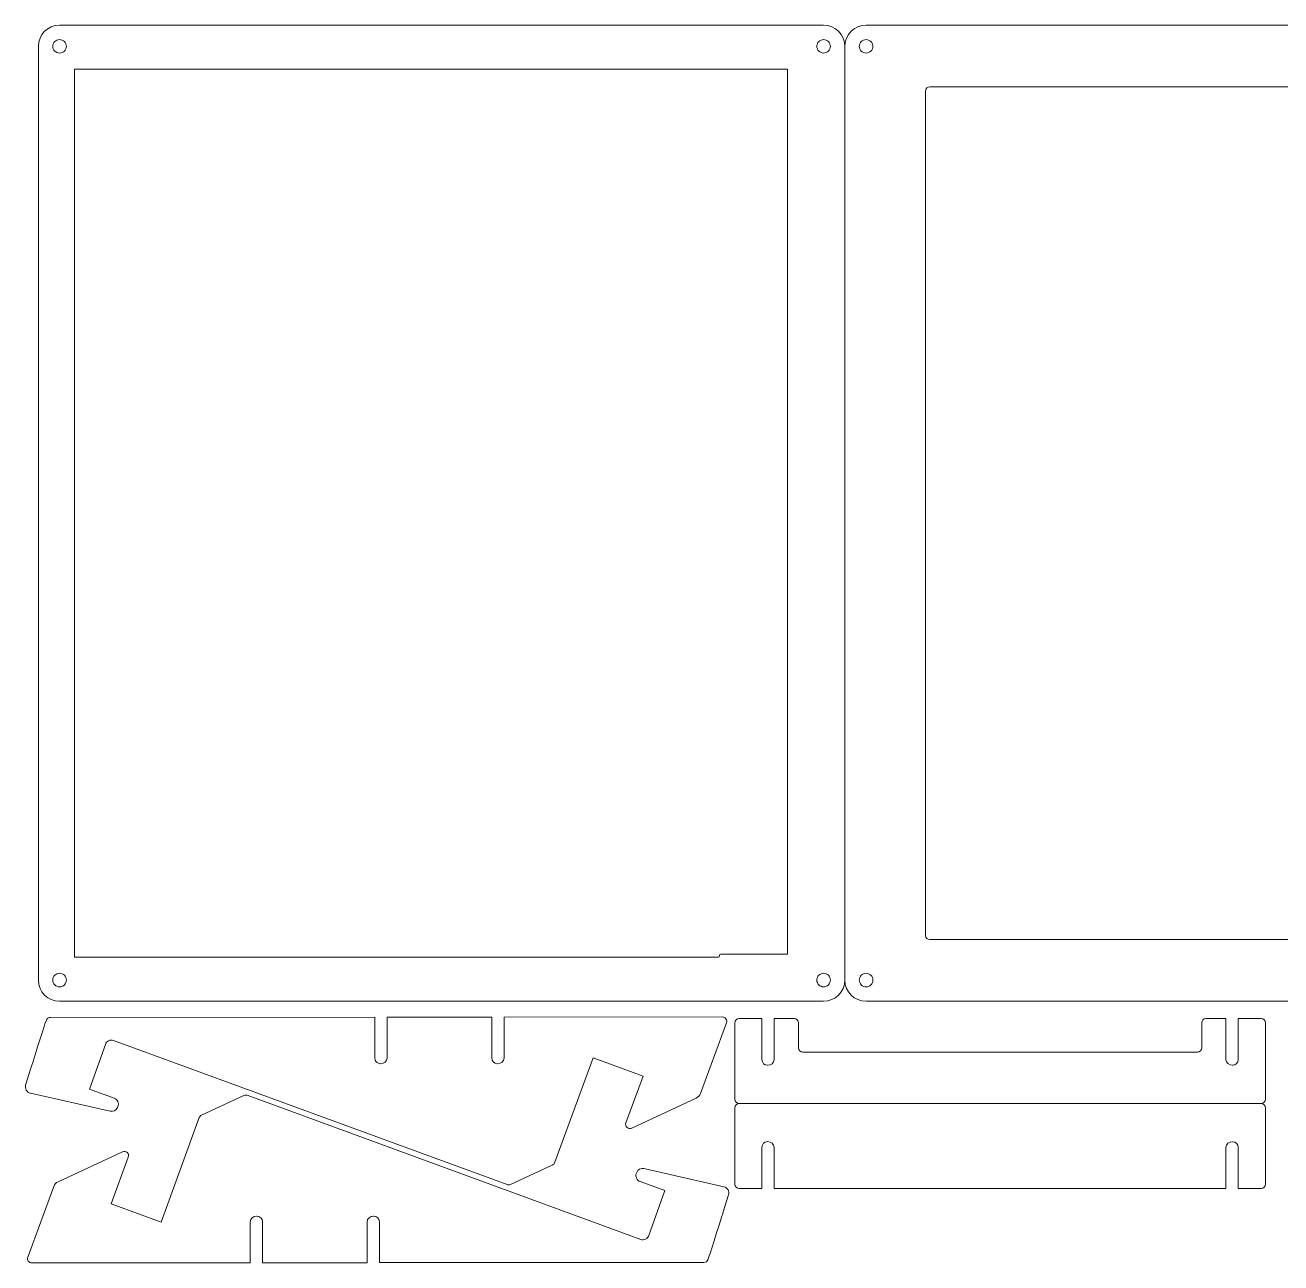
# Model space of a CAD drawing. Header units: millimetres. Extents: x -298 to 294, y -147 to 145.
# Drawn here: x -298.1 to -2.3, y -146.6 to 145 of the extents above; entities that cross this region are included whole.
import ezdxf

# ---------------------------------------------------------------- set-up
doc = ezdxf.new("R2010")
doc.units = ezdxf.units.MM
doc.header["$MEASUREMENT"] = 0
doc.layers.add('Layer 1', color=7, linetype='Continuous')

msp = doc.modelspace()

# ---------------------------------------------------------------- linework, layer by layer
at = {"layer": 'Layer 1', "color": 250, "lineweight": 9}
for points, knots in [([(-105, -79.9997), (-105, -82.7701), (-107.23, -84.9999), (-110.0005, -84.9999), (-110.0005, -84.9999), (-110.0005, -84.9999), (-289.9997, -84.9999), (-289.9997, -84.9999), (-289.9997, -84.9999), (-292.7702, -84.9999), (-295, -82.7701), (-295, -79.9997), (-295, -79.9997), (-295, -79.9997), (-295, 139.9998), (-295, 139.9998), (-295, 139.9998), (-295, 142.7698), (-292.7701, 144.9999), (-289.9995, 144.9999), (-289.9995, 144.9999), (-289.9995, 144.9999), (-110.0006, 145), (-110.0006, 145), (-110.0006, 145), (-107.23, 145), (-105, 142.7697), (-105, 139.9998)], [0, 0, 0, 0, 0.125, 0.125, 0.125, 0.125, 0.25, 0.25, 0.25, 0.25, 0.375, 0.375, 0.375, 0.375, 0.5, 0.5, 0.5, 0.5, 0.625, 0.625, 0.625, 0.625, 0.75, 0.75, 0.75, 0.75, 1, 1, 1, 1]), ([(85, -79.9996), (85, -82.7699), (82.77, -84.9999), (79.9995, -84.9999), (79.9995, -84.9999), (79.9995, -84.9999), (-99.9997, -84.9999), (-99.9997, -84.9999), (-99.9997, -84.9999), (-102.7702, -84.9999), (-105, -82.77), (-105, -79.9997), (-105, -79.9997), (-105, -79.9997), (-105, 139.9999), (-105, 139.9999), (-105, 139.9999), (-105, 142.7704), (-102.7701, 145), (-99.9995, 145), (-99.9995, 145), (-99.9995, 145), (79.9994, 145), (79.9994, 145), (79.9994, 145), (82.77, 145), (85, 142.7701), (85, 139.9999)], [0, 0, 0, 0, 0.125, 0.125, 0.125, 0.125, 0.25, 0.25, 0.25, 0.25, 0.375, 0.375, 0.375, 0.375, 0.5, 0.5, 0.5, 0.5, 0.625, 0.625, 0.625, 0.625, 0.75, 0.75, 0.75, 0.75, 1, 1, 1, 1]), ([(-289.9999, 141.6001), (-289.5814, 141.6001), (-289.1651, 141.4269), (-288.868, 141.1312), (-288.868, 141.1312), (-288.5722, 140.8355), (-288.4, 140.4184), (-288.4, 140.0001), (-288.4, 140.0001), (-288.4001, 139.5817), (-288.5721, 139.1647), (-288.868, 138.8689), (-288.868, 138.8689), (-289.1652, 138.5733), (-289.5812, 138.4001), (-289.9998, 138.4001), (-289.9998, 138.4001), (-290.4184, 138.4001), (-290.8346, 138.5732), (-291.1319, 138.8689), (-291.1319, 138.8689), (-291.4279, 139.1647), (-291.5999, 139.5817), (-291.5999, 140.0001), (-291.5999, 140.0001), (-291.6001, 140.4186), (-291.4279, 140.8355), (-291.1319, 141.1312), (-291.1319, 141.1312), (-290.8346, 141.427), (-290.4184, 141.6001), (-289.9999, 141.6001)], [0, 0, 0, 0, 0.11111111, 0.11111111, 0.11111111, 0.11111111, 0.22222222, 0.22222222, 0.22222222, 0.22222222, 0.33333333, 0.33333333, 0.33333333, 0.33333333, 0.44444444, 0.44444444, 0.44444444, 0.44444444, 0.55555556, 0.55555556, 0.55555556, 0.55555556, 0.66666667, 0.66666667, 0.66666667, 0.66666667, 0.77777778, 0.77777778, 0.77777778, 0.77777778, 1, 1, 1, 1]), ([(-109.9996, 141.6001), (-109.5811, 141.6001), (-109.1651, 141.4269), (-108.869, 141.1312), (-108.869, 141.1312), (-108.5732, 140.8355), (-108.4, 140.4184), (-108.4, 140.0001), (-108.4, 140.0001), (-108.4, 139.5817), (-108.5732, 139.1647), (-108.869, 138.8689), (-108.869, 138.8689), (-109.1653, 138.5733), (-109.5811, 138.4001), (-109.9995, 138.4001), (-109.9995, 138.4001), (-110.4193, 138.4001), (-110.8352, 138.5732), (-111.131, 138.8689), (-111.131, 138.8689), (-111.4269, 139.1647), (-111.6, 139.5817), (-111.6, 140.0001), (-111.6, 140.0001), (-111.6, 140.4186), (-111.4268, 140.8355), (-111.131, 141.1312), (-111.131, 141.1312), (-110.8353, 141.427), (-110.4192, 141.6001), (-109.9996, 141.6001)], [0, 0, 0, 0, 0.11111111, 0.11111111, 0.11111111, 0.11111111, 0.22222222, 0.22222222, 0.22222222, 0.22222222, 0.33333333, 0.33333333, 0.33333333, 0.33333333, 0.44444444, 0.44444444, 0.44444444, 0.44444444, 0.55555556, 0.55555556, 0.55555556, 0.55555556, 0.66666667, 0.66666667, 0.66666667, 0.66666667, 0.77777778, 0.77777778, 0.77777778, 0.77777778, 1, 1, 1, 1]), ([(-99.9999, 141.6001), (-99.5814, 141.6001), (-99.1651, 141.4268), (-98.868, 141.1311), (-98.868, 141.1311), (-98.5722, 140.8351), (-98.4, 140.4181), (-98.4, 139.9998), (-98.4, 139.9998), (-98.4001, 139.5817), (-98.5721, 139.1645), (-98.868, 138.8689), (-98.868, 138.8689), (-99.1652, 138.5732), (-99.5812, 138.4001), (-99.9998, 138.4001), (-99.9998, 138.4001), (-100.4184, 138.4001), (-100.8346, 138.5731), (-101.1319, 138.8689), (-101.1319, 138.8689), (-101.4279, 139.1646), (-101.5999, 139.5815), (-101.5999, 139.9998), (-101.5999, 139.9998), (-101.6001, 140.4183), (-101.4279, 140.8351), (-101.1319, 141.1311), (-101.1319, 141.1311), (-100.8346, 141.4269), (-100.4184, 141.6001), (-99.9999, 141.6001)], [0, 0, 0, 0, 0.11111111, 0.11111111, 0.11111111, 0.11111111, 0.22222222, 0.22222222, 0.22222222, 0.22222222, 0.33333333, 0.33333333, 0.33333333, 0.33333333, 0.44444444, 0.44444444, 0.44444444, 0.44444444, 0.55555556, 0.55555556, 0.55555556, 0.55555556, 0.66666667, 0.66666667, 0.66666667, 0.66666667, 0.77777778, 0.77777778, 0.77777778, 0.77777778, 1, 1, 1, 1]), ([(-286.4811, -74.6319), (-286.4811, -74.6319), (-286.4811, 134.632), (-286.4811, 134.632), (-286.4811, 134.632), (-286.4811, 134.632), (-118.5162, 134.632), (-118.5162, 134.632), (-118.5162, 134.632), (-118.5162, 134.632), (-118.5162, -73.9117), (-118.5162, -73.9117), (-118.5162, -73.9117), (-118.5162, -73.9117), (-134.2003, -73.9117), (-134.2003, -73.9117), (-134.2003, -73.9117), (-134.3655, -73.9117), (-134.5003, -74.0465), (-134.5003, -74.2117), (-134.5003, -74.2117), (-134.5003, -74.2117), (-134.5003, -74.3317), (-134.5003, -74.3317), (-134.5003, -74.3317), (-134.5003, -74.4969), (-134.6351, -74.6317), (-134.8003, -74.6317), (-134.8003, -74.6317), (-134.8003, -74.6317), (-286.4811, -74.6319), (-286.4811, -74.6319)], [0, 0, 0, 0, 0.11111111, 0.11111111, 0.11111111, 0.11111111, 0.22222222, 0.22222222, 0.22222222, 0.22222222, 0.33333333, 0.33333333, 0.33333333, 0.33333333, 0.44444444, 0.44444444, 0.44444444, 0.44444444, 0.55555556, 0.55555556, 0.55555556, 0.55555556, 0.66666667, 0.66666667, 0.66666667, 0.66666667, 0.77777778, 0.77777778, 0.77777778, 0.77777778, 1, 1, 1, 1]), ([(-85.9857, -69.4782), (-85.9857, -69.4782), (-85.9857, 129.4784), (-85.9857, 129.4784), (-85.9857, 129.4784), (-85.9857, 130.0292), (-85.5365, 130.4784), (-84.9857, 130.4784), (-84.9857, 130.4784), (-84.9857, 130.4784), (64.9856, 130.4784), (64.9856, 130.4784), (64.9856, 130.4784), (65.5364, 130.4784), (65.9856, 130.0292), (65.9856, 129.4784), (65.9856, 129.4784), (65.9856, 129.4784), (65.9856, -69.4782), (65.9856, -69.4782), (65.9856, -69.4782), (65.9856, -70.029), (65.5364, -70.4782), (64.9856, -70.4782), (64.9856, -70.4782), (64.9856, -70.4782), (-84.9857, -70.4782), (-84.9857, -70.4782), (-84.9857, -70.4782), (-85.5365, -70.4782), (-85.9857, -70.029), (-85.9857, -69.4782)], [0, 0, 0, 0, 0.11111111, 0.11111111, 0.11111111, 0.11111111, 0.22222222, 0.22222222, 0.22222222, 0.22222222, 0.33333333, 0.33333333, 0.33333333, 0.33333333, 0.44444444, 0.44444444, 0.44444444, 0.44444444, 0.55555556, 0.55555556, 0.55555556, 0.55555556, 0.66666667, 0.66666667, 0.66666667, 0.66666667, 0.77777778, 0.77777778, 0.77777778, 0.77777778, 1, 1, 1, 1]), ([(-289.9999, -78.3999), (-289.5814, -78.3999), (-289.1651, -78.5718), (-288.868, -78.8677), (-288.868, -78.8677), (-288.5722, -79.1648), (-288.4, -79.5807), (-288.4, -79.9993), (-288.4, -79.9993), (-288.4001, -80.419), (-288.5721, -80.835), (-288.868, -81.1309), (-288.868, -81.1309), (-289.1652, -81.4267), (-289.5812, -81.5999), (-289.9998, -81.5999), (-289.9998, -81.5999), (-290.4184, -81.5999), (-290.8346, -81.4267), (-291.1319, -81.1309), (-291.1319, -81.1309), (-291.4279, -80.835), (-291.5999, -80.419), (-291.5999, -79.9993), (-291.5999, -79.9993), (-291.6001, -79.5807), (-291.4279, -79.1648), (-291.1319, -78.8677), (-291.1319, -78.8677), (-290.8346, -78.5718), (-290.4184, -78.3999), (-289.9999, -78.3999)], [0, 0, 0, 0, 0.11111111, 0.11111111, 0.11111111, 0.11111111, 0.22222222, 0.22222222, 0.22222222, 0.22222222, 0.33333333, 0.33333333, 0.33333333, 0.33333333, 0.44444444, 0.44444444, 0.44444444, 0.44444444, 0.55555556, 0.55555556, 0.55555556, 0.55555556, 0.66666667, 0.66666667, 0.66666667, 0.66666667, 0.77777778, 0.77777778, 0.77777778, 0.77777778, 1, 1, 1, 1]), ([(-109.9996, -78.3999), (-109.5811, -78.3999), (-109.1651, -78.5718), (-108.869, -78.8677), (-108.869, -78.8677), (-108.5732, -79.1648), (-108.4, -79.5807), (-108.4, -79.9993), (-108.4, -79.9993), (-108.4, -80.419), (-108.5732, -80.835), (-108.869, -81.1309), (-108.869, -81.1309), (-109.1653, -81.4267), (-109.5811, -81.5999), (-109.9995, -81.5999), (-109.9995, -81.5999), (-110.4193, -81.5999), (-110.8352, -81.4267), (-111.131, -81.1309), (-111.131, -81.1309), (-111.4269, -80.835), (-111.6, -80.419), (-111.6, -79.9993), (-111.6, -79.9993), (-111.6, -79.5807), (-111.4268, -79.1648), (-111.131, -78.8677), (-111.131, -78.8677), (-110.8353, -78.5718), (-110.4192, -78.3999), (-109.9996, -78.3999)], [0, 0, 0, 0, 0.11111111, 0.11111111, 0.11111111, 0.11111111, 0.22222222, 0.22222222, 0.22222222, 0.22222222, 0.33333333, 0.33333333, 0.33333333, 0.33333333, 0.44444444, 0.44444444, 0.44444444, 0.44444444, 0.55555556, 0.55555556, 0.55555556, 0.55555556, 0.66666667, 0.66666667, 0.66666667, 0.66666667, 0.77777778, 0.77777778, 0.77777778, 0.77777778, 1, 1, 1, 1]), ([(-99.9999, -78.4004), (-99.5814, -78.4004), (-99.1651, -78.5728), (-98.868, -78.8685), (-98.868, -78.8685), (-98.5722, -79.1656), (-98.4, -79.5816), (-98.4, -80), (-98.4, -80), (-98.4001, -80.4197), (-98.5721, -80.8356), (-98.868, -81.1315), (-98.868, -81.1315), (-99.1652, -81.4271), (-99.5812, -81.6004), (-99.9998, -81.6004), (-99.9998, -81.6004), (-100.4184, -81.6004), (-100.8346, -81.4273), (-101.1319, -81.1315), (-101.1319, -81.1315), (-101.4279, -80.8356), (-101.5999, -80.4198), (-101.5999, -80), (-101.5999, -80), (-101.6001, -79.5816), (-101.4279, -79.1657), (-101.1319, -78.8685), (-101.1319, -78.8685), (-100.8346, -78.5726), (-100.4184, -78.4004), (-99.9999, -78.4004)], [0, 0, 0, 0, 0.11111111, 0.11111111, 0.11111111, 0.11111111, 0.22222222, 0.22222222, 0.22222222, 0.22222222, 0.33333333, 0.33333333, 0.33333333, 0.33333333, 0.44444444, 0.44444444, 0.44444444, 0.44444444, 0.55555556, 0.55555556, 0.55555556, 0.55555556, 0.66666667, 0.66666667, 0.66666667, 0.66666667, 0.77777778, 0.77777778, 0.77777778, 0.77777778, 1, 1, 1, 1]), ([(-278.0627, -110.9008), (-278.0627, -110.9008), (-296.8909, -106.6368), (-296.8909, -106.6368), (-296.8909, -106.6368), (-297.3143, -106.5409), (-297.6426, -106.2988), (-297.8593, -105.9226), (-297.8593, -105.9226), (-298.076, -105.5464), (-298.1208, -105.1409), (-297.9913, -104.7265), (-297.9913, -104.7265), (-297.9913, -104.7265), (-296.7487, -100.749), (-296.7487, -100.749), (-296.7487, -100.749), (-296.7487, -100.749), (-293.6344, -90.8615), (-293.4451, -90.3443), (-293.4451, -90.3443), (-293.4451, -90.3443), (-293.1181, -89.4507), (-293.1181, -89.4507), (-293.1181, -89.4507), (-292.9719, -89.0511), (-292.6108, -88.7974), (-292.1854, -88.7945), (-292.1854, -88.7945), (-292.1854, -88.7945), (-292.1709, -88.7944), (-292.1709, -88.7944), (-292.1709, -88.7944), (-292.1709, -88.7944), (-215.7244, -88.7459), (-215.7244, -88.7459), (-215.7244, -88.7459), (-215.7244, -88.7459), (-215.7244, -98.3994), (-215.7244, -98.3994), (-215.7244, -98.3994), (-215.7244, -99.115), (-215.0914, -99.6987), (-214.3757, -99.6994), (-214.3757, -99.6994), (-214.3757, -99.6994), (-214.2855, -99.6995), (-214.2855, -99.6995), (-214.2855, -99.6995), (-213.5691, -99.7002), (-212.8358, -99.1157), (-212.8358, -98.3993), (-212.8358, -98.3993), (-212.8358, -98.3993), (-212.8373, -88.744), (-212.8373, -88.744), (-212.8373, -88.744), (-212.8373, -88.744), (-188.1785, -88.7284), (-188.1785, -88.7284), (-188.1785, -88.7284), (-188.1785, -88.7284), (-188.1786, -98.3987), (-188.1786, -98.3987), (-188.1786, -98.3987), (-188.1786, -99.1145), (-187.545, -99.6987), (-186.8291, -99.6987), (-186.8291, -99.6987), (-186.8291, -99.6987), (-186.74, -99.6987), (-186.74, -99.6987), (-186.74, -99.6987), (-186.0239, -99.6987), (-185.291, -99.108), (-185.2909, -98.3919), (-185.2909, -98.3919), (-185.2909, -98.3919), (-185.2898, -88.7261), (-185.2898, -88.7261), (-185.2898, -88.7261), (-185.2898, -88.7261), (-133.8371, -88.6939), (-133.8371, -88.6939), (-133.8371, -88.6939), (-133.5001, -88.6937), (-133.2102, -88.8448), (-133.017, -89.1208), (-133.017, -89.1208), (-132.8238, -89.3968), (-132.7816, -89.7211), (-132.8973, -90.0376), (-132.8973, -90.0376), (-132.8973, -90.0376), (-138.9939, -106.6971), (-138.9939, -106.6971), (-138.9939, -106.6971), (-139.1829, -107.2143), (-139.5303, -107.592), (-140.0299, -107.8239), (-140.0299, -107.8239), (-140.0299, -107.8239), (-155.2161, -114.8729), (-155.2161, -114.8729), (-155.2161, -114.8729), (-155.5908, -115.0469), (-156.0099, -114.9816), (-156.314, -114.7019), (-156.314, -114.7019), (-156.618, -114.4223), (-156.7182, -114.0102), (-156.5762, -113.6222), (-156.5762, -113.6222), (-156.5762, -113.6222), (-152.5494, -102.6185), (-152.5494, -102.6185), (-152.5494, -102.6185), (-152.5494, -102.6185), (-164.288, -98.3227), (-164.288, -98.3227), (-164.288, -98.3227), (-164.288, -98.3227), (-173.2977, -122.9433), (-173.2977, -122.9433), (-173.2977, -122.9433), (-173.3922, -123.2018), (-173.5658, -123.3907), (-173.8157, -123.5067), (-173.8157, -123.5067), (-173.8157, -123.5067), (-183.7994, -128.1407), (-183.7994, -128.1407), (-183.7994, -128.1407), (-184.0491, -128.2566), (-184.3054, -128.2674), (-184.564, -128.1728), (-184.564, -128.1728), (-184.564, -128.1728), (-277.2856, -94.2416), (-277.2856, -94.2416), (-277.2856, -94.2416), (-277.6759, -94.0987), (-278.0631, -94.1159), (-278.4393, -94.2927), (-278.4393, -94.2927), (-278.8155, -94.4696), (-279.0757, -94.7568), (-279.2147, -95.1485), (-279.2147, -95.1485), (-279.2147, -95.1485), (-282.9663, -105.7191), (-282.9663, -105.7191), (-282.9663, -105.7191), (-282.9663, -105.7191), (-277.1427, -107.8376), (-277.1427, -107.8376), (-277.1427, -107.8376), (-276.7427, -107.9822), (-276.4517, -108.254), (-276.2801, -108.6432), (-276.2801, -108.6432), (-276.1086, -109.0323), (-276.1042, -109.4305), (-276.2673, -109.8233), (-276.2673, -109.8233), (-276.2673, -109.8233), (-276.3461, -110.013), (-276.3461, -110.013), (-276.3461, -110.013), (-276.6284, -110.693), (-277.3446, -111.0634), (-278.0627, -110.9008)], [0, 0, 0, 0, 0.02272727, 0.02272727, 0.02272727, 0.02272727, 0.04545455, 0.04545455, 0.04545455, 0.04545455, 0.06818182, 0.06818182, 0.06818182, 0.06818182, 0.09090909, 0.09090909, 0.09090909, 0.09090909, 0.11363636, 0.11363636, 0.11363636, 0.11363636, 0.13636364, 0.13636364, 0.13636364, 0.13636364, 0.15909091, 0.15909091, 0.15909091, 0.15909091, 0.18181818, 0.18181818, 0.18181818, 0.18181818, 0.20454545, 0.20454545, 0.20454545, 0.20454545, 0.22727273, 0.22727273, 0.22727273, 0.22727273, 0.25, 0.25, 0.25, 0.25, 0.27272727, 0.27272727, 0.27272727, 0.27272727, 0.29545455, 0.29545455, 0.29545455, 0.29545455, 0.31818182, 0.31818182, 0.31818182, 0.31818182, 0.34090909, 0.34090909, 0.34090909, 0.34090909, 0.36363636, 0.36363636, 0.36363636, 0.36363636, 0.38636364, 0.38636364, 0.38636364, 0.38636364, 0.40909091, 0.40909091, 0.40909091, 0.40909091, 0.43181818, 0.43181818, 0.43181818, 0.43181818, 0.45454545, 0.45454545, 0.45454545, 0.45454545, 0.47727273, 0.47727273, 0.47727273, 0.47727273, 0.5, 0.5, 0.5, 0.5, 0.52272727, 0.52272727, 0.52272727, 0.52272727, 0.54545455, 0.54545455, 0.54545455, 0.54545455, 0.56818182, 0.56818182, 0.56818182, 0.56818182, 0.59090909, 0.59090909, 0.59090909, 0.59090909, 0.61363636, 0.61363636, 0.61363636, 0.61363636, 0.63636364, 0.63636364, 0.63636364, 0.63636364, 0.65909091, 0.65909091, 0.65909091, 0.65909091, 0.68181818, 0.68181818, 0.68181818, 0.68181818, 0.70454545, 0.70454545, 0.70454545, 0.70454545, 0.72727273, 0.72727273, 0.72727273, 0.72727273, 0.75, 0.75, 0.75, 0.75, 0.77272727, 0.77272727, 0.77272727, 0.77272727, 0.79545455, 0.79545455, 0.79545455, 0.79545455, 0.81818182, 0.81818182, 0.81818182, 0.81818182, 0.84090909, 0.84090909, 0.84090909, 0.84090909, 0.86363636, 0.86363636, 0.86363636, 0.86363636, 0.88636364, 0.88636364, 0.88636364, 0.88636364, 0.90909091, 0.90909091, 0.90909091, 0.90909091, 0.93181818, 0.93181818, 0.93181818, 0.93181818, 0.95454545, 0.95454545, 0.95454545, 0.95454545, 1, 1, 1, 1]), ([(-129.9324, -109.0734), (-130.4832, -109.0734), (-130.9324, -108.6242), (-130.9324, -108.0734), (-130.9324, -108.0734), (-130.9324, -108.0734), (-130.9324, -90.0734), (-130.9324, -90.0734), (-130.9324, -90.0734), (-130.9324, -89.5226), (-130.4832, -89.0734), (-129.9324, -89.0734), (-129.9324, -89.0734), (-129.9324, -89.0734), (-124.5327, -89.0734), (-124.5327, -89.0734), (-124.5327, -89.0734), (-124.5327, -89.0734), (-124.5327, -98.7795), (-124.5327, -98.7795), (-124.5327, -98.7795), (-124.5327, -99.4953), (-123.9492, -100.0791), (-123.2334, -100.0795), (-123.2334, -100.0795), (-123.2334, -100.0795), (-123.1429, -100.0795), (-123.1429, -100.0795), (-123.1429, -100.0795), (-122.4267, -100.0795), (-121.6439, -99.4958), (-121.6439, -98.7796), (-121.6439, -98.7796), (-121.6439, -98.7796), (-121.6437, -89.0734), (-121.6437, -89.0734), (-121.6437, -89.0734), (-121.6437, -89.0734), (-116.9324, -89.0734), (-116.9324, -89.0734), (-116.9324, -89.0734), (-116.3816, -89.0734), (-115.9324, -89.5232), (-115.9324, -90.0734), (-115.9324, -90.0734), (-115.9324, -90.0734), (-115.9324, -95.985), (-115.9324, -95.985), (-115.9324, -95.985), (-115.9324, -96.5358), (-115.4832, -96.985), (-114.9324, -96.985), (-114.9324, -96.985), (-114.9324, -96.985), (-21.9324, -96.985), (-21.9324, -96.985), (-21.9324, -96.985), (-21.3816, -96.985), (-20.9324, -96.5358), (-20.9324, -95.985), (-20.9324, -95.985), (-20.9324, -95.985), (-20.9324, -90.0734), (-20.9324, -90.0734), (-20.9324, -90.0734), (-20.9324, -89.5226), (-20.4832, -89.0734), (-19.9324, -89.0734), (-19.9324, -89.0734), (-19.9324, -89.0734), (-15.2199, -89.0734), (-15.2199, -89.0734), (-15.2199, -89.0734), (-15.2199, -89.0734), (-15.2211, -98.7787), (-15.2211, -98.7787), (-15.2211, -98.7787), (-15.2211, -99.4945), (-14.4388, -100.0789), (-13.7227, -100.0789), (-13.7227, -100.0789), (-13.7227, -100.0789), (-13.6321, -100.0789), (-13.6321, -100.0789), (-13.6321, -100.0789), (-12.9161, -100.0789), (-12.332, -99.4948), (-12.3321, -98.7788), (-12.3321, -98.7788), (-12.3321, -98.7788), (-12.3325, -89.0734), (-12.3325, -89.0734), (-12.3325, -89.0734), (-12.3325, -89.0734), (-6.9324, -89.0734), (-6.9324, -89.0734), (-6.9324, -89.0734), (-6.3816, -89.0734), (-5.9324, -89.5226), (-5.9324, -90.0734), (-5.9324, -90.0734), (-5.9324, -90.0734), (-5.9324, -108.0734), (-5.9324, -108.0734), (-5.9324, -108.0734), (-5.9324, -108.6242), (-6.3816, -109.0734), (-6.9324, -109.0734)], [0, 0, 0, 0, 0.03571429, 0.03571429, 0.03571429, 0.03571429, 0.07142857, 0.07142857, 0.07142857, 0.07142857, 0.10714286, 0.10714286, 0.10714286, 0.10714286, 0.14285714, 0.14285714, 0.14285714, 0.14285714, 0.17857143, 0.17857143, 0.17857143, 0.17857143, 0.21428571, 0.21428571, 0.21428571, 0.21428571, 0.25, 0.25, 0.25, 0.25, 0.28571429, 0.28571429, 0.28571429, 0.28571429, 0.32142857, 0.32142857, 0.32142857, 0.32142857, 0.35714286, 0.35714286, 0.35714286, 0.35714286, 0.39285714, 0.39285714, 0.39285714, 0.39285714, 0.42857143, 0.42857143, 0.42857143, 0.42857143, 0.46428571, 0.46428571, 0.46428571, 0.46428571, 0.5, 0.5, 0.5, 0.5, 0.53571429, 0.53571429, 0.53571429, 0.53571429, 0.57142857, 0.57142857, 0.57142857, 0.57142857, 0.60714286, 0.60714286, 0.60714286, 0.60714286, 0.64285714, 0.64285714, 0.64285714, 0.64285714, 0.67857143, 0.67857143, 0.67857143, 0.67857143, 0.71428571, 0.71428571, 0.71428571, 0.71428571, 0.75, 0.75, 0.75, 0.75, 0.78571429, 0.78571429, 0.78571429, 0.78571429, 0.82142857, 0.82142857, 0.82142857, 0.82142857, 0.85714286, 0.85714286, 0.85714286, 0.85714286, 0.89285714, 0.89285714, 0.89285714, 0.89285714, 0.92857143, 0.92857143, 0.92857143, 0.92857143, 1, 1, 1, 1]), ([(-152.3179, -124.4295), (-152.3179, -124.4295), (-133.4897, -128.6935), (-133.4897, -128.6935), (-133.4897, -128.6935), (-133.0663, -128.7894), (-132.738, -129.0315), (-132.5213, -129.4077), (-132.5213, -129.4077), (-132.3046, -129.7839), (-132.2598, -130.1894), (-132.3893, -130.6038), (-132.3893, -130.6038), (-132.3893, -130.6038), (-133.6319, -134.5813), (-133.6319, -134.5813), (-133.6319, -134.5813), (-133.6319, -134.5813), (-136.7462, -144.4688), (-136.9355, -144.986), (-136.9355, -144.986), (-136.9355, -144.986), (-137.2625, -145.8796), (-137.2625, -145.8796), (-137.2625, -145.8796), (-137.4087, -146.2792), (-137.7698, -146.5329), (-138.1952, -146.5358), (-138.1952, -146.5358), (-138.1952, -146.5358), (-138.2097, -146.5359), (-138.2097, -146.5359), (-138.2097, -146.5359), (-138.2097, -146.5359), (-214.6562, -146.5844), (-214.6562, -146.5844), (-214.6562, -146.5844), (-214.6562, -146.5844), (-214.6562, -136.9309), (-214.6562, -136.9309), (-214.6562, -136.9309), (-214.6562, -136.2153), (-215.2892, -135.6316), (-216.0049, -135.6309), (-216.0049, -135.6309), (-216.0049, -135.6309), (-216.0951, -135.6308), (-216.0951, -135.6308), (-216.0951, -135.6308), (-216.8115, -135.6301), (-217.5448, -136.2146), (-217.5448, -136.931), (-217.5448, -136.931), (-217.5448, -136.931), (-217.5433, -146.5863), (-217.5433, -146.5863), (-217.5433, -146.5863), (-217.5433, -146.5863), (-242.2021, -146.6019), (-242.2021, -146.6019), (-242.2021, -146.6019), (-242.2021, -146.6019), (-242.202, -136.9316), (-242.202, -136.9316), (-242.202, -136.9316), (-242.202, -136.2158), (-242.8356, -135.6316), (-243.5515, -135.6316), (-243.5515, -135.6316), (-243.5515, -135.6316), (-243.6406, -135.6316), (-243.6406, -135.6316), (-243.6406, -135.6316), (-244.3567, -135.6316), (-245.0896, -136.2223), (-245.0897, -136.9384), (-245.0897, -136.9384), (-245.0897, -136.9384), (-245.0908, -146.6042), (-245.0908, -146.6042), (-245.0908, -146.6042), (-245.0908, -146.6042), (-296.5435, -146.6364), (-296.5435, -146.6364), (-296.5435, -146.6364), (-296.8805, -146.6366), (-297.1704, -146.4855), (-297.3636, -146.2095), (-297.3636, -146.2095), (-297.5568, -145.9335), (-297.599, -145.6092), (-297.4833, -145.2927), (-297.4833, -145.2927), (-297.4833, -145.2927), (-291.3867, -128.6332), (-291.3867, -128.6332), (-291.3867, -128.6332), (-291.1977, -128.116), (-290.8503, -127.7383), (-290.3507, -127.5064), (-290.3507, -127.5064), (-290.3507, -127.5064), (-275.1645, -120.4574), (-275.1645, -120.4574), (-275.1645, -120.4574), (-274.7898, -120.2834), (-274.3707, -120.3487), (-274.0666, -120.6284), (-274.0666, -120.6284), (-273.7626, -120.908), (-273.6624, -121.3201), (-273.8044, -121.7081), (-273.8044, -121.7081), (-273.8044, -121.7081), (-277.8312, -132.7118), (-277.8312, -132.7118), (-277.8312, -132.7118), (-277.8312, -132.7118), (-266.0926, -137.0076), (-266.0926, -137.0076), (-266.0926, -137.0076), (-266.0926, -137.0076), (-257.0829, -112.387), (-257.0829, -112.387), (-257.0829, -112.387), (-256.9884, -112.1285), (-256.8148, -111.9396), (-256.5649, -111.8236), (-256.5649, -111.8236), (-256.5649, -111.8236), (-246.5812, -107.1896), (-246.5812, -107.1896), (-246.5812, -107.1896), (-246.3315, -107.0737), (-246.0752, -107.0629), (-245.8166, -107.1575), (-245.8166, -107.1575), (-245.8166, -107.1575), (-153.095, -141.0887), (-153.095, -141.0887), (-153.095, -141.0887), (-152.7047, -141.2316), (-152.3175, -141.2144), (-151.9413, -141.0376), (-151.9413, -141.0376), (-151.5651, -140.8607), (-151.3049, -140.5735), (-151.1659, -140.1818), (-151.1659, -140.1818), (-151.1659, -140.1818), (-147.4143, -129.6112), (-147.4143, -129.6112), (-147.4143, -129.6112), (-147.4143, -129.6112), (-153.2379, -127.4927), (-153.2379, -127.4927), (-153.2379, -127.4927), (-153.6379, -127.3481), (-153.9289, -127.0763), (-154.1005, -126.6871), (-154.1005, -126.6871), (-154.272, -126.298), (-154.2764, -125.8998), (-154.1133, -125.507), (-154.1133, -125.507), (-154.1133, -125.507), (-154.0345, -125.3173), (-154.0345, -125.3173), (-154.0345, -125.3173), (-153.7522, -124.6373), (-153.036, -124.2669), (-152.3179, -124.4295)], [0, 0, 0, 0, 0.02272727, 0.02272727, 0.02272727, 0.02272727, 0.04545455, 0.04545455, 0.04545455, 0.04545455, 0.06818182, 0.06818182, 0.06818182, 0.06818182, 0.09090909, 0.09090909, 0.09090909, 0.09090909, 0.11363636, 0.11363636, 0.11363636, 0.11363636, 0.13636364, 0.13636364, 0.13636364, 0.13636364, 0.15909091, 0.15909091, 0.15909091, 0.15909091, 0.18181818, 0.18181818, 0.18181818, 0.18181818, 0.20454545, 0.20454545, 0.20454545, 0.20454545, 0.22727273, 0.22727273, 0.22727273, 0.22727273, 0.25, 0.25, 0.25, 0.25, 0.27272727, 0.27272727, 0.27272727, 0.27272727, 0.29545455, 0.29545455, 0.29545455, 0.29545455, 0.31818182, 0.31818182, 0.31818182, 0.31818182, 0.34090909, 0.34090909, 0.34090909, 0.34090909, 0.36363636, 0.36363636, 0.36363636, 0.36363636, 0.38636364, 0.38636364, 0.38636364, 0.38636364, 0.40909091, 0.40909091, 0.40909091, 0.40909091, 0.43181818, 0.43181818, 0.43181818, 0.43181818, 0.45454545, 0.45454545, 0.45454545, 0.45454545, 0.47727273, 0.47727273, 0.47727273, 0.47727273, 0.5, 0.5, 0.5, 0.5, 0.52272727, 0.52272727, 0.52272727, 0.52272727, 0.54545455, 0.54545455, 0.54545455, 0.54545455, 0.56818182, 0.56818182, 0.56818182, 0.56818182, 0.59090909, 0.59090909, 0.59090909, 0.59090909, 0.61363636, 0.61363636, 0.61363636, 0.61363636, 0.63636364, 0.63636364, 0.63636364, 0.63636364, 0.65909091, 0.65909091, 0.65909091, 0.65909091, 0.68181818, 0.68181818, 0.68181818, 0.68181818, 0.70454545, 0.70454545, 0.70454545, 0.70454545, 0.72727273, 0.72727273, 0.72727273, 0.72727273, 0.75, 0.75, 0.75, 0.75, 0.77272727, 0.77272727, 0.77272727, 0.77272727, 0.79545455, 0.79545455, 0.79545455, 0.79545455, 0.81818182, 0.81818182, 0.81818182, 0.81818182, 0.84090909, 0.84090909, 0.84090909, 0.84090909, 0.86363636, 0.86363636, 0.86363636, 0.86363636, 0.88636364, 0.88636364, 0.88636364, 0.88636364, 0.90909091, 0.90909091, 0.90909091, 0.90909091, 0.93181818, 0.93181818, 0.93181818, 0.93181818, 0.95454545, 0.95454545, 0.95454545, 0.95454545, 1, 1, 1, 1]), ([(-6.9324, -109.0734), (-6.9324, -109.0734), (-129.9324, -109.0734), (-129.9324, -109.0734), (-129.9324, -109.0734), (-130.4832, -109.0734), (-130.9324, -109.5226), (-130.9324, -110.0734), (-130.9324, -110.0734), (-130.9324, -110.0734), (-130.9324, -128.0734), (-130.9324, -128.0734), (-130.9324, -128.0734), (-130.9324, -128.6242), (-130.4832, -129.0734), (-129.9324, -129.0734), (-129.9324, -129.0734), (-129.9324, -129.0734), (-124.5327, -129.0734), (-124.5327, -129.0734), (-124.5327, -129.0734), (-124.5327, -129.0734), (-124.5327, -119.3677), (-124.5327, -119.3677), (-124.5327, -119.3677), (-124.5327, -118.6518), (-123.9488, -118.0678), (-123.2329, -118.0677), (-123.2329, -118.0677), (-123.2329, -118.0677), (-123.1433, -118.0677), (-123.1433, -118.0677), (-123.1433, -118.0677), (-122.4272, -118.0677), (-121.6445, -118.6519), (-121.6445, -119.3677), (-121.6445, -119.3677), (-121.6445, -119.3677), (-121.6445, -129.0734), (-121.6445, -129.0734), (-121.6445, -129.0734), (-121.6445, -129.0734), (-15.2212, -129.0734), (-15.2212, -129.0734), (-15.2212, -129.0734), (-15.2212, -129.0734), (-15.2214, -119.3787), (-15.2214, -119.3787), (-15.2214, -119.3787), (-15.2214, -118.6629), (-14.4395, -118.0795), (-13.7237, -118.0787), (-13.7237, -118.0787), (-13.7237, -118.0787), (-13.6328, -118.0786), (-13.6328, -118.0786), (-13.6328, -118.0786), (-12.9165, -118.0782), (-12.3321, -118.6623), (-12.3321, -119.3786), (-12.3321, -119.3786), (-12.3321, -119.3786), (-12.3321, -129.0734), (-12.3321, -129.0734), (-12.3321, -129.0734), (-12.3321, -129.0734), (-6.9324, -129.0734), (-6.9324, -129.0734), (-6.9324, -129.0734), (-6.3816, -129.0734), (-5.9324, -128.6242), (-5.9324, -128.0734), (-5.9324, -128.0734), (-5.9324, -128.0734), (-5.9324, -110.0734), (-5.9324, -110.0734), (-5.9324, -110.0734), (-5.9324, -109.5226), (-6.3816, -109.0734), (-6.9324, -109.0734)], [0, 0, 0, 0, 0.04761905, 0.04761905, 0.04761905, 0.04761905, 0.0952381, 0.0952381, 0.0952381, 0.0952381, 0.14285714, 0.14285714, 0.14285714, 0.14285714, 0.19047619, 0.19047619, 0.19047619, 0.19047619, 0.23809524, 0.23809524, 0.23809524, 0.23809524, 0.28571429, 0.28571429, 0.28571429, 0.28571429, 0.33333333, 0.33333333, 0.33333333, 0.33333333, 0.38095238, 0.38095238, 0.38095238, 0.38095238, 0.42857143, 0.42857143, 0.42857143, 0.42857143, 0.47619048, 0.47619048, 0.47619048, 0.47619048, 0.52380952, 0.52380952, 0.52380952, 0.52380952, 0.57142857, 0.57142857, 0.57142857, 0.57142857, 0.61904762, 0.61904762, 0.61904762, 0.61904762, 0.66666667, 0.66666667, 0.66666667, 0.66666667, 0.71428571, 0.71428571, 0.71428571, 0.71428571, 0.76190476, 0.76190476, 0.76190476, 0.76190476, 0.80952381, 0.80952381, 0.80952381, 0.80952381, 0.85714286, 0.85714286, 0.85714286, 0.85714286, 0.9047619, 0.9047619, 0.9047619, 0.9047619, 1, 1, 1, 1])]:
    msp.add_open_spline(points, degree=3, knots=knots, dxfattribs=at)

doc.saveas('drawing.dxf')
